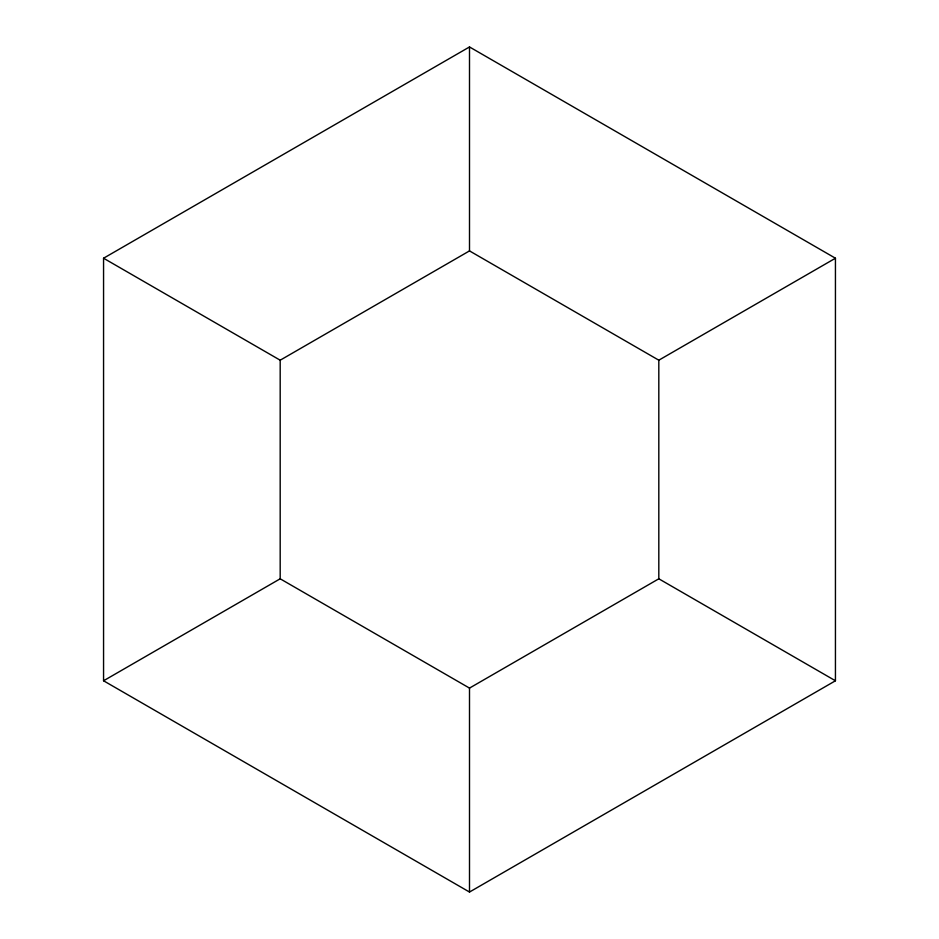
<?xml version="1.0" encoding="UTF-8"?>
<svg xmlns="http://www.w3.org/2000/svg" width="939" height="939" viewBox="0 0 939 939"><rect width="100%" height="100%" fill="white"/><g stroke="black" fill="none" stroke-linecap="round" stroke-linejoin="round"><path stroke-width="1.41" d="M103.56 258.225L469.5 46.95L835.44 258.225L835.44 680.775L469.5 892.05L103.56 680.775L103.56 258.225L280.186 360.2L469.5 250.901L658.814 360.2L658.814 578.8L469.5 688.099L280.186 578.8L280.186 360.2M103.56 680.775L280.186 578.8M658.814 360.2L835.44 258.225M658.814 578.8L835.44 680.775M469.5 46.95L469.5 250.901M469.5 688.099L469.5 892.05"/></g></svg>
